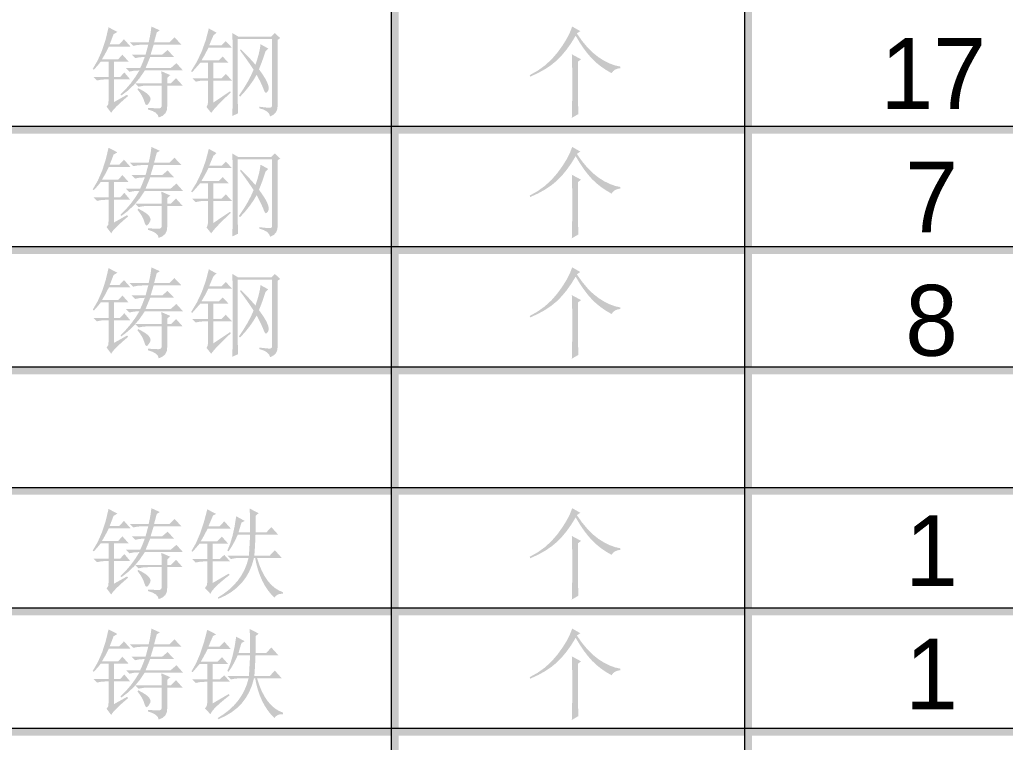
# Model space of a CAD drawing. Header units: millimetres. Extents: x 0 to 169, y 13 to 258.
# Drawn here: x 84.5 to 126.75, y 74.4 to 105.4 of the extents above; entities that cross this region are included whole.
import ezdxf

# ---------------------------------------------------------------- set-up
doc = ezdxf.new("R2010")
doc.units = ezdxf.units.MM

msp = doc.modelspace()

# ---------------------------------------------------------------- hatches: boundary and pattern name
h = msp.add_hatch(color=0)
h.dxf.hatch_style = 2
h.paths.add_polyline_path([(100.397028, 12.706615), (100.735691, 12.706615), (100.735691, 241.638226), (100.397028, 241.638226)])
h = msp.add_hatch(color=0)
h.dxf.hatch_style = 2
h.paths.add_polyline_path([(115.552361, 12.706615), (115.891024, 12.706615), (115.891024, 241.638226), (115.552361, 241.638226)])
h = msp.add_hatch(color=0)
h.paths.add_polyline_path([(89.214634, 104.424868), (90.02492, 104.424868), (90.069362, 104.628473), (90.103468, 104.809341), (90.127239, 104.967471), (90.140675, 105.102863), (90.504477, 104.937498), (90.372186, 104.854816), (90.256431, 104.424868), (90.917889, 104.424868), (91.132863, 104.639842), (91.430519, 104.325649), (90.239894, 104.325649), (90.107602, 103.895701), (90.603696, 103.895701), (90.835207, 104.094139), (91.116326, 103.796483), (90.091066, 103.796483), (89.983579, 103.536033), (89.892628, 103.316925), (90.967498, 103.316925), (91.215545, 103.531899), (91.496665, 103.217707), (89.859556, 103.217707), (89.641481, 102.896279), (89.400669, 102.609992), (89.137119, 102.358844), (88.850832, 102.142837), (88.817759, 102.192446), (89.048236, 102.423957), (89.260109, 102.672003), (89.453379, 102.936587), (89.628045, 103.217707), (89.594972, 103.217707), (89.388266, 103.205304), (89.198097, 103.168097), (89.049269, 103.316925), (89.661118, 103.316925), (89.752069, 103.519497), (89.859556, 103.796483), (89.843019, 103.796483), (89.636313, 103.78408), (89.446144, 103.746873), (89.297316, 103.895701), (89.892628, 103.895701), (90.008384, 104.325649), (89.760337, 104.325649), (89.553631, 104.313247), (89.363462, 104.27604)])
h.paths.add_polyline_path([(90.58716, 102.672003), (90.583026, 102.891112), (90.570623, 103.184634), (90.950962, 103.019269), (90.81867, 102.903514), (90.81867, 102.672003), (90.984035, 102.672003), (91.199009, 102.886977), (91.480128, 102.572785), (90.81867, 102.572785), (90.81867, 101.66328), (90.802134, 101.504116), (90.735988, 101.373891), (90.620233, 101.272606), (90.454868, 101.200259), (90.419728, 101.308779), (90.330845, 101.40283), (90.188218, 101.482412), (89.991847, 101.547524), (89.991847, 101.61367), (90.252296, 101.600579), (90.438332, 101.591622), (90.503444, 101.597909), (90.549953, 101.625383), (90.577858, 101.674562), (90.58716, 101.745962), (90.58716, 102.572785), (89.991847, 102.572785), (89.785141, 102.560382), (89.594972, 102.523175), (89.446144, 102.672003)])
h.paths.add_polyline_path([(89.578436, 102.45703), (89.749054, 102.364012), (89.880915, 102.283397), (89.974536, 102.215184), (90.030432, 102.159373), (90.087621, 102.068423), (90.107602, 101.994009), (90.091066, 101.919595), (90.041457, 101.828644), (89.983579, 101.75423), (89.942238, 101.729425), (89.88436, 101.766632), (89.843019, 101.878253), (89.799611, 102.004344), (89.735532, 102.134569), (89.650783, 102.268927), (89.545363, 102.40742)])
h.paths.add_polyline_path([(88.536639, 101.861717), (89.098878, 102.17591), (89.148488, 102.1263), (88.996042, 101.995559), (88.861167, 101.876186), (88.743861, 101.768183), (88.644126, 101.671548), (88.56196, 101.586282), (88.497365, 101.512384), (88.450339, 101.449856), (88.420884, 101.398696), (88.222446, 101.66328), (88.292726, 101.766632), (88.305128, 101.911326), (88.305128, 102.837368), (88.20591, 102.837368), (87.999204, 102.824966), (87.809035, 102.787759), (87.660207, 102.936587), (88.305128, 102.936587), (88.305128, 103.598045), (87.974399, 103.598045), (87.842108, 103.436815), (87.676743, 103.25078), (87.627134, 103.283852), (87.843141, 103.655923), (88.028143, 104.077602), (88.182139, 104.548891), (88.305128, 105.06979), (88.685467, 104.871352), (88.520102, 104.772134), (88.429152, 104.532355), (88.354738, 104.342186), (88.768149, 104.342186), (88.966587, 104.55716), (89.247707, 104.242967), (88.321665, 104.242967), (88.164569, 103.941177), (88.024009, 103.697264), (88.71854, 103.697264), (88.900441, 103.895701), (89.165024, 103.598045), (88.536639, 103.598045), (88.536639, 102.936587), (88.801222, 102.936587), (88.983123, 103.135024), (89.23117, 102.837368), (88.536639, 102.837368)])
h = msp.add_hatch(color=0)
h.paths.add_polyline_path([(93.613332, 101.266405), (93.620566, 101.671548), (93.625734, 102.109764), (93.628835, 102.581053), (93.629868, 103.085415), (93.628835, 103.584609), (93.625734, 104.040395), (93.620566, 104.452773), (93.613332, 104.821743), (93.861378, 104.672915), (95.283514, 104.672915), (95.432342, 104.821743), (95.663852, 104.606769), (95.548097, 104.524087), (95.548097, 101.646743), (95.531561, 101.534433), (95.481951, 101.426257), (95.386867, 101.327727), (95.233905, 101.249868), (95.186362, 101.36459), (95.093345, 101.460708), (94.954852, 101.538223), (94.770884, 101.597134), (94.770884, 101.66328), (94.948737, 101.641662), (95.085765, 101.626762), (95.182486, 101.619096), (95.239417, 101.619182), (95.296605, 101.647432), (95.316587, 101.712889), (95.316587, 104.573696), (93.844842, 104.573696), (93.844842, 101.927863), (93.845876, 101.837946), (93.848976, 101.717023), (93.854144, 101.565094), (93.861378, 101.38216)])
h.paths.add_polyline_path([(93.977134, 104.127212), (94.291326, 103.813019), (94.605519, 103.465753), (94.687168, 103.718968), (94.750213, 103.949445), (94.794655, 104.157184), (94.820493, 104.342186), (95.151222, 104.160285), (95.035467, 104.04453), (94.890773, 103.618716), (94.754347, 103.267316), (94.861834, 103.117454), (94.952785, 102.982062), (95.027199, 102.861139), (95.085076, 102.754686), (95.156045, 102.581053), (95.173271, 102.45703), (95.156045, 102.370213), (95.118149, 102.308201), (95.076808, 102.270994), (95.052003, 102.258592), (95.026165, 102.270994), (94.99826, 102.308201), (94.968288, 102.370213), (94.936248, 102.45703), (94.816359, 102.725747), (94.655128, 103.035806), (94.511468, 102.79706), (94.34507, 102.560382), (94.155934, 102.325771), (93.944061, 102.093227), (93.894451, 102.142837), (94.094956, 102.441527), (94.266522, 102.725747), (94.409149, 102.995498), (94.522837, 103.25078), (94.406048, 103.426479), (94.270656, 103.62285), (94.11666, 103.839891), (93.944061, 104.077602)])
h.paths.add_polyline_path([(92.803045, 101.845181), (93.514113, 102.324738), (93.547186, 102.275128), (93.265032, 102.009512), (93.030421, 101.774901), (92.843353, 101.571295), (92.703826, 101.398696), (92.505389, 101.646743), (92.554998, 101.750096), (92.571535, 101.89479), (92.571535, 102.787759), (92.439243, 102.787759), (92.232537, 102.775356), (92.042368, 102.738149), (91.89354, 102.886977), (92.571535, 102.886977), (92.571535, 103.548436), (92.240806, 103.548436), (91.89354, 103.151561), (91.843931, 103.184634), (92.08991, 103.59081), (92.298683, 104.032127), (92.470249, 104.508584), (92.604608, 105.020181), (92.935337, 104.83828), (92.803045, 104.722524), (92.716229, 104.524087), (92.621144, 104.292576), (93.150311, 104.292576), (93.332212, 104.474477), (93.596795, 104.193358), (92.588071, 104.193358), (92.430975, 103.891567), (92.290415, 103.647655), (93.034556, 103.647655), (93.19992, 103.813019), (93.447967, 103.548436), (92.803045, 103.548436), (92.803045, 102.886977), (93.150311, 102.886977), (93.332212, 103.068878), (93.596795, 102.787759), (92.803045, 102.787759)])
h = msp.add_hatch(color=0)
h.paths.add_polyline_path([(108.164533, 101.183722), (108.171768, 101.489647), (108.176935, 101.745962), (108.180036, 101.952668), (108.181069, 102.109764), (108.181069, 103.20117), (108.176935, 103.527765), (108.164533, 103.912238), (108.561408, 103.697264), (108.429116, 103.598045), (108.429116, 101.944399), (108.445653, 101.349087)])
h.paths.add_polyline_path([(108.528335, 104.904425), (108.379507, 104.805207), (108.604902, 104.486966), (108.834949, 104.210583), (109.070162, 103.976575), (109.311061, 103.785458), (109.55282, 103.633443), (109.789929, 103.516052), (110.02187, 103.432767), (110.248127, 103.383071), (110.248127, 103.316925), (110.125137, 103.297288), (110.02075, 103.254914), (109.934968, 103.189801), (109.867788, 103.101951), (109.629043, 103.240444), (109.408901, 103.391339), (109.207363, 103.554637), (109.024429, 103.730337), (108.850796, 103.927741), (108.677163, 104.156151), (108.50353, 104.415566), (108.329898, 104.705988), (108.136628, 104.391795), (107.937157, 104.110675), (107.731484, 103.862628), (107.519611, 103.647655), (107.287067, 103.455418), (107.019383, 103.275584), (106.716559, 103.108153), (106.378595, 102.953123), (106.362059, 103.019269), (106.702176, 103.209438), (107.011804, 103.432681), (107.29146, 103.688996), (107.54166, 103.978384), (107.758615, 104.278107), (107.937846, 104.565428), (108.078836, 104.840347), (108.181069, 105.102863)])
h = msp.add_hatch(color=0)
h.dxf.hatch_style = 2
h.paths.add_polyline_path([(0.338667, 100.513003), (168.994667, 100.513003), (168.994667, 100.851677), (0.338667, 100.851677)])
h = msp.add_hatch(color=0)
h.paths.add_polyline_path([(89.214634, 99.260201), (90.02492, 99.260201), (90.069362, 99.463807), (90.103468, 99.644674), (90.127239, 99.802804), (90.140675, 99.938196), (90.504477, 99.772832), (90.372186, 99.690149), (90.256431, 99.260201), (90.917889, 99.260201), (91.132863, 99.475175), (91.430519, 99.160983), (90.239894, 99.160983), (90.107602, 98.731035), (90.603696, 98.731035), (90.835207, 98.929472), (91.116326, 98.631816), (90.091066, 98.631816), (89.983579, 98.371367), (89.892628, 98.152259), (90.967498, 98.152259), (91.215545, 98.367233), (91.496665, 98.05304), (89.859556, 98.05304), (89.641481, 97.731613), (89.400669, 97.445325), (89.137119, 97.194178), (88.850832, 96.97817), (88.817759, 97.02778), (89.048236, 97.25929), (89.260109, 97.507337), (89.453379, 97.77192), (89.628045, 98.05304), (89.594972, 98.05304), (89.388266, 98.040638), (89.198097, 98.003431), (89.049269, 98.152259), (89.661118, 98.152259), (89.752069, 98.35483), (89.859556, 98.631816), (89.843019, 98.631816), (89.636313, 98.619414), (89.446144, 98.582207), (89.297316, 98.731035), (89.892628, 98.731035), (90.008384, 99.160983), (89.760337, 99.160983), (89.553631, 99.14858), (89.363462, 99.111373)])
h.paths.add_polyline_path([(90.58716, 97.507337), (90.583026, 97.726445), (90.570623, 98.019967), (90.950962, 97.854602), (90.81867, 97.738847), (90.81867, 97.507337), (90.984035, 97.507337), (91.199009, 97.722311), (91.480128, 97.408118), (90.81867, 97.408118), (90.81867, 96.498613), (90.802134, 96.339449), (90.735988, 96.209225), (90.620233, 96.107939), (90.454868, 96.035592), (90.419728, 96.144113), (90.330845, 96.238164), (90.188218, 96.317745), (89.991847, 96.382858), (89.991847, 96.449003), (90.252296, 96.435912), (90.438332, 96.426955), (90.503444, 96.433242), (90.549953, 96.460717), (90.577858, 96.509896), (90.58716, 96.581295), (90.58716, 97.408118), (89.991847, 97.408118), (89.785141, 97.395716), (89.594972, 97.358509), (89.446144, 97.507337)])
h.paths.add_polyline_path([(89.578436, 97.292363), (89.749054, 97.199345), (89.880915, 97.11873), (89.974536, 97.050517), (90.030432, 96.994707), (90.087621, 96.903756), (90.107602, 96.829342), (90.091066, 96.754928), (90.041457, 96.663977), (89.983579, 96.589563), (89.942238, 96.564759), (89.88436, 96.601966), (89.843019, 96.713587), (89.799611, 96.839677), (89.735532, 96.969902), (89.650783, 97.104261), (89.545363, 97.242753)])
h.paths.add_polyline_path([(88.536639, 96.69705), (89.098878, 97.011243), (89.148488, 96.961634), (88.996042, 96.830892), (88.861167, 96.71152), (88.743861, 96.603516), (88.644126, 96.506881), (88.56196, 96.421615), (88.497365, 96.347718), (88.450339, 96.285189), (88.420884, 96.23403), (88.222446, 96.498613), (88.292726, 96.601966), (88.305128, 96.74666), (88.305128, 97.672701), (88.20591, 97.672701), (87.999204, 97.660299), (87.809035, 97.623092), (87.660207, 97.77192), (88.305128, 97.77192), (88.305128, 98.433378), (87.974399, 98.433378), (87.842108, 98.272148), (87.676743, 98.086113), (87.627134, 98.119186), (87.843141, 98.491256), (88.028143, 98.912936), (88.182139, 99.384225), (88.305128, 99.905123), (88.685467, 99.706686), (88.520102, 99.607467), (88.429152, 99.367688), (88.354738, 99.177519), (88.768149, 99.177519), (88.966587, 99.392493), (89.247707, 99.0783), (88.321665, 99.0783), (88.164569, 98.77651), (88.024009, 98.532597), (88.71854, 98.532597), (88.900441, 98.731035), (89.165024, 98.433378), (88.536639, 98.433378), (88.536639, 97.77192), (88.801222, 97.77192), (88.983123, 97.970358), (89.23117, 97.672701), (88.536639, 97.672701)])
h = msp.add_hatch(color=0)
h.paths.add_polyline_path([(93.613332, 96.101738), (93.620566, 96.506881), (93.625734, 96.945097), (93.628835, 97.416386), (93.629868, 97.920748), (93.628835, 98.419943), (93.625734, 98.875729), (93.620566, 99.288107), (93.613332, 99.657076), (93.861378, 99.508248), (95.283514, 99.508248), (95.432342, 99.657076), (95.663852, 99.442102), (95.548097, 99.35942), (95.548097, 96.482076), (95.531561, 96.369766), (95.481951, 96.26159), (95.386867, 96.163061), (95.233905, 96.085201), (95.186362, 96.199923), (95.093345, 96.296041), (94.954852, 96.373556), (94.770884, 96.432467), (94.770884, 96.498613), (94.948737, 96.476995), (95.085765, 96.462095), (95.182486, 96.454429), (95.239417, 96.454516), (95.296605, 96.482765), (95.316587, 96.548222), (95.316587, 99.40903), (93.844842, 99.40903), (93.844842, 96.763196), (93.845876, 96.673279), (93.848976, 96.552356), (93.854144, 96.400428), (93.861378, 96.217493)])
h.paths.add_polyline_path([(93.977134, 98.962545), (94.291326, 98.648352), (94.605519, 98.301087), (94.687168, 98.554301), (94.750213, 98.784778), (94.794655, 98.992517), (94.820493, 99.177519), (95.151222, 98.995618), (95.035467, 98.879863), (94.890773, 98.454049), (94.754347, 98.102649), (94.861834, 97.952788), (94.952785, 97.817395), (95.027199, 97.696473), (95.085076, 97.590019), (95.156045, 97.416386), (95.173271, 97.292363), (95.156045, 97.205546), (95.118149, 97.143535), (95.076808, 97.106328), (95.052003, 97.093925), (95.026165, 97.106328), (94.99826, 97.143535), (94.968288, 97.205546), (94.936248, 97.292363), (94.816359, 97.56108), (94.655128, 97.871139), (94.511468, 97.632394), (94.34507, 97.395716), (94.155934, 97.161105), (93.944061, 96.928561), (93.894451, 96.97817), (94.094956, 97.27686), (94.266522, 97.56108), (94.409149, 97.830831), (94.522837, 98.086113), (94.406048, 98.261813), (94.270656, 98.458183), (94.11666, 98.675224), (93.944061, 98.912936)])
h.paths.add_polyline_path([(92.803045, 96.680514), (93.514113, 97.160071), (93.547186, 97.110462), (93.265032, 96.844845), (93.030421, 96.610234), (92.843353, 96.406629), (92.703826, 96.23403), (92.505389, 96.482076), (92.554998, 96.585429), (92.571535, 96.730123), (92.571535, 97.623092), (92.439243, 97.623092), (92.232537, 97.61069), (92.042368, 97.573483), (91.89354, 97.722311), (92.571535, 97.722311), (92.571535, 98.383769), (92.240806, 98.383769), (91.89354, 97.986894), (91.843931, 98.019967), (92.08991, 98.426144), (92.298683, 98.867461), (92.470249, 99.343917), (92.604608, 99.855514), (92.935337, 99.673613), (92.803045, 99.557858), (92.716229, 99.35942), (92.621144, 99.12791), (93.150311, 99.12791), (93.332212, 99.309811), (93.596795, 99.028691), (92.588071, 99.028691), (92.430975, 98.726901), (92.290415, 98.482988), (93.034556, 98.482988), (93.19992, 98.648352), (93.447967, 98.383769), (92.803045, 98.383769), (92.803045, 97.722311), (93.150311, 97.722311), (93.332212, 97.904212), (93.596795, 97.623092), (92.803045, 97.623092)])
h = msp.add_hatch(color=0)
h.paths.add_polyline_path([(108.164533, 96.019056), (108.171768, 96.32498), (108.176935, 96.581295), (108.180036, 96.788001), (108.181069, 96.945097), (108.181069, 98.036503), (108.176935, 98.363099), (108.164533, 98.747571), (108.561408, 98.532597), (108.429116, 98.433378), (108.429116, 96.779733), (108.445653, 96.18442)])
h.paths.add_polyline_path([(108.528335, 99.739759), (108.379507, 99.64054), (108.604902, 99.322299), (108.834949, 99.045916), (109.070162, 98.811908), (109.311061, 98.620792), (109.55282, 98.468777), (109.789929, 98.351385), (110.02187, 98.2681), (110.248127, 98.218405), (110.248127, 98.152259), (110.125137, 98.132622), (110.02075, 98.090247), (109.934968, 98.025135), (109.867788, 97.937285), (109.629043, 98.075778), (109.408901, 98.226673), (109.207363, 98.38997), (109.024429, 98.56567), (108.850796, 98.763074), (108.677163, 98.991484), (108.50353, 99.2509), (108.329898, 99.541321), (108.136628, 99.227128), (107.937157, 98.946009), (107.731484, 98.697962), (107.519611, 98.482988), (107.287067, 98.290752), (107.019383, 98.110918), (106.716559, 97.943486), (106.378595, 97.788457), (106.362059, 97.854602), (106.702176, 98.044772), (107.011804, 98.268014), (107.29146, 98.524329), (107.54166, 98.813717), (107.758615, 99.11344), (107.937846, 99.400761), (108.078836, 99.67568), (108.181069, 99.938196)])
h = msp.add_hatch(color=0)
h.dxf.hatch_style = 2
h.paths.add_polyline_path([(0.338667, 95.348337), (168.994667, 95.348337), (168.994667, 95.687011), (0.338667, 95.687011)])
h = msp.add_hatch(color=0)
h.paths.add_polyline_path([(89.214634, 94.095535), (90.02492, 94.095535), (90.069362, 94.29914), (90.103468, 94.480007), (90.127239, 94.638137), (90.140675, 94.77353), (90.504477, 94.608165), (90.372186, 94.525483), (90.256431, 94.095535), (90.917889, 94.095535), (91.132863, 94.310509), (91.430519, 93.996316), (90.239894, 93.996316), (90.107602, 93.566368), (90.603696, 93.566368), (90.835207, 93.764806), (91.116326, 93.467149), (90.091066, 93.467149), (89.983579, 93.2067), (89.892628, 92.987592), (90.967498, 92.987592), (91.215545, 93.202566), (91.496665, 92.888373), (89.859556, 92.888373), (89.641481, 92.566946), (89.400669, 92.280658), (89.137119, 92.029511), (88.850832, 91.813503), (88.817759, 91.863113), (89.048236, 92.094623), (89.260109, 92.34267), (89.453379, 92.607253), (89.628045, 92.888373), (89.594972, 92.888373), (89.388266, 92.875971), (89.198097, 92.838764), (89.049269, 92.987592), (89.661118, 92.987592), (89.752069, 93.190164), (89.859556, 93.467149), (89.843019, 93.467149), (89.636313, 93.454747), (89.446144, 93.41754), (89.297316, 93.566368), (89.892628, 93.566368), (90.008384, 93.996316), (89.760337, 93.996316), (89.553631, 93.983914), (89.363462, 93.946707)])
h.paths.add_polyline_path([(90.58716, 92.34267), (90.583026, 92.561778), (90.570623, 92.8553), (90.950962, 92.689936), (90.81867, 92.574181), (90.81867, 92.34267), (90.984035, 92.34267), (91.199009, 92.557644), (91.480128, 92.243451), (90.81867, 92.243451), (90.81867, 91.333946), (90.802134, 91.174783), (90.735988, 91.044558), (90.620233, 90.943272), (90.454868, 90.870925), (90.419728, 90.979446), (90.330845, 91.073497), (90.188218, 91.153079), (89.991847, 91.218191), (89.991847, 91.284337), (90.252296, 91.271245), (90.438332, 91.262288), (90.503444, 91.268575), (90.549953, 91.29605), (90.577858, 91.345229), (90.58716, 91.416628), (90.58716, 92.243451), (89.991847, 92.243451), (89.785141, 92.231049), (89.594972, 92.193842), (89.446144, 92.34267)])
h.paths.add_polyline_path([(89.578436, 92.127696), (89.749054, 92.034679), (89.880915, 91.954063), (89.974536, 91.88585), (90.030432, 91.83004), (90.087621, 91.739089), (90.107602, 91.664675), (90.091066, 91.590261), (90.041457, 91.499311), (89.983579, 91.424897), (89.942238, 91.400092), (89.88436, 91.437299), (89.843019, 91.54892), (89.799611, 91.675011), (89.735532, 91.805235), (89.650783, 91.939594), (89.545363, 92.078087)])
h.paths.add_polyline_path([(88.536639, 91.532384), (89.098878, 91.846576), (89.148488, 91.796967), (88.996042, 91.666226), (88.861167, 91.546853), (88.743861, 91.438849), (88.644126, 91.342214), (88.56196, 91.256948), (88.497365, 91.183051), (88.450339, 91.120523), (88.420884, 91.069363), (88.222446, 91.333946), (88.292726, 91.437299), (88.305128, 91.581993), (88.305128, 92.508035), (88.20591, 92.508035), (87.999204, 92.495632), (87.809035, 92.458425), (87.660207, 92.607253), (88.305128, 92.607253), (88.305128, 93.268712), (87.974399, 93.268712), (87.842108, 93.107481), (87.676743, 92.921446), (87.627134, 92.954519), (87.843141, 93.326589), (88.028143, 93.748269), (88.182139, 94.219558), (88.305128, 94.740457), (88.685467, 94.542019), (88.520102, 94.4428), (88.429152, 94.203022), (88.354738, 94.012852), (88.768149, 94.012852), (88.966587, 94.227826), (89.247707, 93.913634), (88.321665, 93.913634), (88.164569, 93.611843), (88.024009, 93.367931), (88.71854, 93.367931), (88.900441, 93.566368), (89.165024, 93.268712), (88.536639, 93.268712), (88.536639, 92.607253), (88.801222, 92.607253), (88.983123, 92.805691), (89.23117, 92.508035), (88.536639, 92.508035)])
h = msp.add_hatch(color=0)
h.paths.add_polyline_path([(93.613332, 90.937071), (93.620566, 91.342214), (93.625734, 91.780431), (93.628835, 92.25172), (93.629868, 92.756082), (93.628835, 93.255276), (93.625734, 93.711062), (93.620566, 94.12344), (93.613332, 94.49241), (93.861378, 94.343582), (95.283514, 94.343582), (95.432342, 94.49241), (95.663852, 94.277436), (95.548097, 94.194753), (95.548097, 91.31741), (95.531561, 91.2051), (95.481951, 91.096924), (95.386867, 90.998394), (95.233905, 90.920535), (95.186362, 91.035256), (95.093345, 91.131375), (94.954852, 91.208889), (94.770884, 91.2678), (94.770884, 91.333946), (94.948737, 91.312328), (95.085765, 91.297428), (95.182486, 91.289763), (95.239417, 91.289849), (95.296605, 91.318099), (95.316587, 91.383556), (95.316587, 94.244363), (93.844842, 94.244363), (93.844842, 91.59853), (93.845876, 91.508613), (93.848976, 91.38769), (93.854144, 91.235761), (93.861378, 91.052826)])
h.paths.add_polyline_path([(93.977134, 93.797878), (94.291326, 93.483686), (94.605519, 93.13642), (94.687168, 93.389635), (94.750213, 93.620112), (94.794655, 93.827851), (94.820493, 94.012852), (95.151222, 93.830951), (95.035467, 93.715196), (94.890773, 93.289382), (94.754347, 92.937983), (94.861834, 92.788121), (94.952785, 92.652729), (95.027199, 92.531806), (95.085076, 92.425352), (95.156045, 92.25172), (95.173271, 92.127696), (95.156045, 92.04088), (95.118149, 91.978868), (95.076808, 91.941661), (95.052003, 91.929259), (95.026165, 91.941661), (94.99826, 91.978868), (94.968288, 92.04088), (94.936248, 92.127696), (94.816359, 92.396414), (94.655128, 92.706472), (94.511468, 92.467727), (94.34507, 92.231049), (94.155934, 91.996438), (93.944061, 91.763894), (93.894451, 91.813503), (94.094956, 92.112193), (94.266522, 92.396414), (94.409149, 92.666165), (94.522837, 92.921446), (94.406048, 93.097146), (94.270656, 93.293516), (94.11666, 93.510558), (93.944061, 93.748269)])
h.paths.add_polyline_path([(92.803045, 91.515847), (93.514113, 91.995405), (93.547186, 91.945795), (93.265032, 91.680178), (93.030421, 91.445567), (92.843353, 91.241962), (92.703826, 91.069363), (92.505389, 91.31741), (92.554998, 91.420763), (92.571535, 91.565457), (92.571535, 92.458425), (92.439243, 92.458425), (92.232537, 92.446023), (92.042368, 92.408816), (91.89354, 92.557644), (92.571535, 92.557644), (92.571535, 93.219102), (92.240806, 93.219102), (91.89354, 92.822227), (91.843931, 92.8553), (92.08991, 93.261477), (92.298683, 93.702794), (92.470249, 94.179251), (92.604608, 94.690847), (92.935337, 94.508946), (92.803045, 94.393191), (92.716229, 94.194753), (92.621144, 93.963243), (93.150311, 93.963243), (93.332212, 94.145144), (93.596795, 93.864024), (92.588071, 93.864024), (92.430975, 93.562234), (92.290415, 93.318321), (93.034556, 93.318321), (93.19992, 93.483686), (93.447967, 93.219102), (92.803045, 93.219102), (92.803045, 92.557644), (93.150311, 92.557644), (93.332212, 92.739545), (93.596795, 92.458425), (92.803045, 92.458425)])
h = msp.add_hatch(color=0)
h.paths.add_polyline_path([(108.164533, 90.854389), (108.171768, 91.160313), (108.176935, 91.416628), (108.180036, 91.623334), (108.181069, 91.780431), (108.181069, 92.871837), (108.176935, 93.198432), (108.164533, 93.582905), (108.561408, 93.367931), (108.429116, 93.268712), (108.429116, 91.615066), (108.445653, 91.019753)])
h.paths.add_polyline_path([(108.528335, 94.575092), (108.379507, 94.475873), (108.604902, 94.157633), (108.834949, 93.88125), (109.070162, 93.647242), (109.311061, 93.456125), (109.55282, 93.30411), (109.789929, 93.186719), (110.02187, 93.103433), (110.248127, 93.053738), (110.248127, 92.987592), (110.125137, 92.967955), (110.02075, 92.92558), (109.934968, 92.860468), (109.867788, 92.772618), (109.629043, 92.911111), (109.408901, 93.062006), (109.207363, 93.225304), (109.024429, 93.401003), (108.850796, 93.598407), (108.677163, 93.826817), (108.50353, 94.086233), (108.329898, 94.376655), (108.136628, 94.062462), (107.937157, 93.781342), (107.731484, 93.533295), (107.519611, 93.318321), (107.287067, 93.126085), (107.019383, 92.946251), (106.716559, 92.778819), (106.378595, 92.62379), (106.362059, 92.689936), (106.702176, 92.880105), (107.011804, 93.103347), (107.29146, 93.359662), (107.54166, 93.64905), (107.758615, 93.948774), (107.937846, 94.236095), (108.078836, 94.511013), (108.181069, 94.77353)])
h = msp.add_hatch(color=0)
h.dxf.hatch_style = 2
h.paths.add_polyline_path([(0.338667, 90.18367), (168.994667, 90.18367), (168.994667, 90.522344), (0.338667, 90.522344)])
h = msp.add_hatch(color=0)
h.dxf.hatch_style = 2
h.paths.add_polyline_path([(0.338667, 85.019003), (168.994667, 85.019003), (168.994667, 85.357656), (0.338667, 85.357656)])
h = msp.add_hatch(color=0)
h.paths.add_polyline_path([(89.214634, 83.766201), (90.02492, 83.766201), (90.069362, 83.969807), (90.103468, 84.150674), (90.127239, 84.308804), (90.140675, 84.444196), (90.504477, 84.278832), (90.372186, 84.196149), (90.256431, 83.766201), (90.917889, 83.766201), (91.132863, 83.981175), (91.430519, 83.666983), (90.239894, 83.666983), (90.107602, 83.237035), (90.603696, 83.237035), (90.835207, 83.435472), (91.116326, 83.137816), (90.091066, 83.137816), (89.983579, 82.877367), (89.892628, 82.658259), (90.967498, 82.658259), (91.215545, 82.873233), (91.496665, 82.55904), (89.859556, 82.55904), (89.641481, 82.237613), (89.400669, 81.951325), (89.137119, 81.700178), (88.850832, 81.48417), (88.817759, 81.53378), (89.048236, 81.76529), (89.260109, 82.013337), (89.453379, 82.27792), (89.628045, 82.55904), (89.594972, 82.55904), (89.388266, 82.546638), (89.198097, 82.509431), (89.049269, 82.658259), (89.661118, 82.658259), (89.752069, 82.86083), (89.859556, 83.137816), (89.843019, 83.137816), (89.636313, 83.125414), (89.446144, 83.088207), (89.297316, 83.237035), (89.892628, 83.237035), (90.008384, 83.666983), (89.760337, 83.666983), (89.553631, 83.65458), (89.363462, 83.617373)])
h.paths.add_polyline_path([(90.58716, 82.013337), (90.583026, 82.232445), (90.570623, 82.525967), (90.950962, 82.360602), (90.81867, 82.244847), (90.81867, 82.013337), (90.984035, 82.013337), (91.199009, 82.228311), (91.480128, 81.914118), (90.81867, 81.914118), (90.81867, 81.004613), (90.802134, 80.845449), (90.735988, 80.715225), (90.620233, 80.613939), (90.454868, 80.541592), (90.419728, 80.650113), (90.330845, 80.744164), (90.188218, 80.823745), (89.991847, 80.888858), (89.991847, 80.955003), (90.252296, 80.941912), (90.438332, 80.932955), (90.503444, 80.939242), (90.549953, 80.966717), (90.577858, 81.015896), (90.58716, 81.087295), (90.58716, 81.914118), (89.991847, 81.914118), (89.785141, 81.901716), (89.594972, 81.864509), (89.446144, 82.013337)])
h.paths.add_polyline_path([(89.578436, 81.798363), (89.749054, 81.705345), (89.880915, 81.62473), (89.974536, 81.556517), (90.030432, 81.500707), (90.087621, 81.409756), (90.107602, 81.335342), (90.091066, 81.260928), (90.041457, 81.169977), (89.983579, 81.095563), (89.942238, 81.070759), (89.88436, 81.107966), (89.843019, 81.219587), (89.799611, 81.345677), (89.735532, 81.475902), (89.650783, 81.610261), (89.545363, 81.748753)])
h.paths.add_polyline_path([(88.536639, 81.20305), (89.098878, 81.517243), (89.148488, 81.467634), (88.996042, 81.336892), (88.861167, 81.21752), (88.743861, 81.109516), (88.644126, 81.012881), (88.56196, 80.927615), (88.497365, 80.853718), (88.450339, 80.791189), (88.420884, 80.74003), (88.222446, 81.004613), (88.292726, 81.107966), (88.305128, 81.25266), (88.305128, 82.178701), (88.20591, 82.178701), (87.999204, 82.166299), (87.809035, 82.129092), (87.660207, 82.27792), (88.305128, 82.27792), (88.305128, 82.939378), (87.974399, 82.939378), (87.842108, 82.778148), (87.676743, 82.592113), (87.627134, 82.625186), (87.843141, 82.997256), (88.028143, 83.418936), (88.182139, 83.890225), (88.305128, 84.411123), (88.685467, 84.212686), (88.520102, 84.113467), (88.429152, 83.873688), (88.354738, 83.683519), (88.768149, 83.683519), (88.966587, 83.898493), (89.247707, 83.5843), (88.321665, 83.5843), (88.164569, 83.28251), (88.024009, 83.038597), (88.71854, 83.038597), (88.900441, 83.237035), (89.165024, 82.939378), (88.536639, 82.939378), (88.536639, 82.27792), (88.801222, 82.27792), (88.983123, 82.476358), (89.23117, 82.178701), (88.536639, 82.178701)])
h = msp.add_hatch(color=0)
h.paths.add_polyline_path([(93.844842, 83.303181), (93.745623, 83.091307), (93.646405, 82.902171), (93.547186, 82.735773), (93.447967, 82.592113), (93.398358, 82.625186), (93.515146, 82.909406), (93.617466, 83.249437), (93.705316, 83.645279), (93.778696, 84.096931), (94.142498, 83.898493), (94.010207, 83.832347), (93.983335, 83.755866), (93.952329, 83.658714), (93.917189, 83.540892), (93.877915, 83.402399), (94.374009, 83.402399), (94.369875, 83.931566), (94.357472, 84.42766), (94.737811, 84.229222), (94.605519, 84.113467), (94.605519, 83.402399), (95.06854, 83.402399), (95.283514, 83.63391), (95.58117, 83.303181), (94.605519, 83.303181), (94.584849, 82.84016), (94.55591, 82.410212), (95.217368, 82.410212), (95.432342, 82.641722), (95.729998, 82.310993), (94.671665, 82.310993), (94.764941, 82.02393), (94.871136, 81.766323), (94.99025, 81.538172), (95.122283, 81.339476), (95.267236, 81.170236), (95.425107, 81.030451), (95.595898, 80.920122), (95.779608, 80.839248), (95.779608, 80.773102), (95.663852, 80.768968), (95.564634, 80.74003), (95.481951, 80.686286), (95.415806, 80.607738), (95.265427, 80.764576), (95.128485, 80.937433), (95.004978, 81.126311), (94.894907, 81.331208), (94.798272, 81.552125), (94.715073, 81.789061), (94.64531, 82.042017), (94.588983, 82.310993), (94.539373, 82.310993), (94.454107, 82.008686), (94.338869, 81.73015), (94.193658, 81.475385), (94.018475, 81.244391), (93.813319, 81.037169), (93.578192, 80.853718), (93.313092, 80.694037), (93.018019, 80.558128), (92.984946, 80.607738), (93.240745, 80.771811), (93.470705, 80.949836), (93.674827, 81.141814), (93.85311, 81.347744), (94.005556, 81.567628), (94.132163, 81.801463), (94.232932, 82.049252), (94.307863, 82.310993), (93.944061, 82.310993), (93.737355, 82.298591), (93.547186, 82.261384), (93.398358, 82.410212), (94.324399, 82.410212), (94.374009, 83.303181)])
h.paths.add_polyline_path([(92.769972, 81.236123), (93.447967, 81.632998), (93.497576, 81.583389), (93.325494, 81.447738), (93.173048, 81.321906), (93.04024, 81.205893), (92.927069, 81.099697), (92.833534, 81.003321), (92.759637, 80.916763), (92.705377, 80.840023), (92.670753, 80.773102), (92.439243, 81.021149), (92.513657, 81.124502), (92.538462, 81.269196), (92.538462, 82.162165), (92.439243, 82.162165), (92.232537, 82.149763), (92.042368, 82.112556), (91.89354, 82.261384), (92.538462, 82.261384), (92.538462, 82.922842), (92.207733, 82.922842), (91.910076, 82.575576), (91.860467, 82.608649), (92.05167, 82.943513), (92.228403, 83.35279), (92.390667, 83.836481), (92.538462, 84.394587), (92.9188, 84.196149), (92.786509, 84.130003), (92.670753, 83.86542), (92.588071, 83.666983), (93.067628, 83.666983), (93.266066, 83.881957), (93.547186, 83.567764), (92.554998, 83.567764), (92.397902, 83.265974), (92.257342, 83.022061), (92.96841, 83.022061), (93.166847, 83.220498), (93.431431, 82.922842), (92.769972, 82.922842), (92.769972, 82.261384), (93.067628, 82.261384), (93.266066, 82.443285), (93.514113, 82.162165), (92.769972, 82.162165)])
h = msp.add_hatch(color=0)
h.paths.add_polyline_path([(108.164533, 80.525056), (108.171768, 80.83098), (108.176935, 81.087295), (108.180036, 81.294001), (108.181069, 81.451097), (108.181069, 82.542503), (108.176935, 82.869099), (108.164533, 83.253571), (108.561408, 83.038597), (108.429116, 82.939378), (108.429116, 81.285733), (108.445653, 80.69042)])
h.paths.add_polyline_path([(108.528335, 84.245759), (108.379507, 84.14654), (108.604902, 83.828299), (108.834949, 83.551916), (109.070162, 83.317908), (109.311061, 83.126792), (109.55282, 82.974777), (109.789929, 82.857385), (110.02187, 82.7741), (110.248127, 82.724405), (110.248127, 82.658259), (110.125137, 82.638622), (110.02075, 82.596247), (109.934968, 82.531135), (109.867788, 82.443285), (109.629043, 82.581778), (109.408901, 82.732673), (109.207363, 82.89597), (109.024429, 83.07167), (108.850796, 83.269074), (108.677163, 83.497484), (108.50353, 83.7569), (108.329898, 84.047321), (108.136628, 83.733128), (107.937157, 83.452009), (107.731484, 83.203962), (107.519611, 82.988988), (107.287067, 82.796752), (107.019383, 82.616918), (106.716559, 82.449486), (106.378595, 82.294457), (106.362059, 82.360602), (106.702176, 82.550772), (107.011804, 82.774014), (107.29146, 83.030329), (107.54166, 83.319717), (107.758615, 83.61944), (107.937846, 83.906761), (108.078836, 84.18168), (108.181069, 84.444196)])
h = msp.add_hatch(color=0)
h.dxf.hatch_style = 2
h.paths.add_polyline_path([(0.338667, 79.854337), (168.994667, 79.854337), (168.994667, 80.193011), (0.338667, 80.193011)])
h = msp.add_hatch(color=0)
h.paths.add_polyline_path([(89.214634, 78.601535), (90.02492, 78.601535), (90.069362, 78.80514), (90.103468, 78.986007), (90.127239, 79.144137), (90.140675, 79.27953), (90.504477, 79.114165), (90.372186, 79.031483), (90.256431, 78.601535), (90.917889, 78.601535), (91.132863, 78.816509), (91.430519, 78.502316), (90.239894, 78.502316), (90.107602, 78.072368), (90.603696, 78.072368), (90.835207, 78.270806), (91.116326, 77.973149), (90.091066, 77.973149), (89.983579, 77.7127), (89.892628, 77.493592), (90.967498, 77.493592), (91.215545, 77.708566), (91.496665, 77.394373), (89.859556, 77.394373), (89.641481, 77.072946), (89.400669, 76.786658), (89.137119, 76.535511), (88.850832, 76.319503), (88.817759, 76.369113), (89.048236, 76.600623), (89.260109, 76.84867), (89.453379, 77.113253), (89.628045, 77.394373), (89.594972, 77.394373), (89.388266, 77.381971), (89.198097, 77.344764), (89.049269, 77.493592), (89.661118, 77.493592), (89.752069, 77.696164), (89.859556, 77.973149), (89.843019, 77.973149), (89.636313, 77.960747), (89.446144, 77.92354), (89.297316, 78.072368), (89.892628, 78.072368), (90.008384, 78.502316), (89.760337, 78.502316), (89.553631, 78.489914), (89.363462, 78.452707)])
h.paths.add_polyline_path([(90.58716, 76.84867), (90.583026, 77.067778), (90.570623, 77.3613), (90.950962, 77.195936), (90.81867, 77.080181), (90.81867, 76.84867), (90.984035, 76.84867), (91.199009, 77.063644), (91.480128, 76.749451), (90.81867, 76.749451), (90.81867, 75.839946), (90.802134, 75.680783), (90.735988, 75.550558), (90.620233, 75.449272), (90.454868, 75.376925), (90.419728, 75.485446), (90.330845, 75.579497), (90.188218, 75.659079), (89.991847, 75.724191), (89.991847, 75.790337), (90.252296, 75.777245), (90.438332, 75.768288), (90.503444, 75.774575), (90.549953, 75.80205), (90.577858, 75.851229), (90.58716, 75.922628), (90.58716, 76.749451), (89.991847, 76.749451), (89.785141, 76.737049), (89.594972, 76.699842), (89.446144, 76.84867)])
h.paths.add_polyline_path([(89.578436, 76.633696), (89.749054, 76.540679), (89.880915, 76.460063), (89.974536, 76.39185), (90.030432, 76.33604), (90.087621, 76.245089), (90.107602, 76.170675), (90.091066, 76.096261), (90.041457, 76.005311), (89.983579, 75.930897), (89.942238, 75.906092), (89.88436, 75.943299), (89.843019, 76.05492), (89.799611, 76.181011), (89.735532, 76.311235), (89.650783, 76.445594), (89.545363, 76.584087)])
h.paths.add_polyline_path([(88.536639, 76.038384), (89.098878, 76.352576), (89.148488, 76.302967), (88.996042, 76.172226), (88.861167, 76.052853), (88.743861, 75.944849), (88.644126, 75.848214), (88.56196, 75.762948), (88.497365, 75.689051), (88.450339, 75.626523), (88.420884, 75.575363), (88.222446, 75.839946), (88.292726, 75.943299), (88.305128, 76.087993), (88.305128, 77.014035), (88.20591, 77.014035), (87.999204, 77.001632), (87.809035, 76.964425), (87.660207, 77.113253), (88.305128, 77.113253), (88.305128, 77.774712), (87.974399, 77.774712), (87.842108, 77.613481), (87.676743, 77.427446), (87.627134, 77.460519), (87.843141, 77.832589), (88.028143, 78.254269), (88.182139, 78.725558), (88.305128, 79.246457), (88.685467, 79.048019), (88.520102, 78.9488), (88.429152, 78.709022), (88.354738, 78.518852), (88.768149, 78.518852), (88.966587, 78.733826), (89.247707, 78.419634), (88.321665, 78.419634), (88.164569, 78.117843), (88.024009, 77.873931), (88.71854, 77.873931), (88.900441, 78.072368), (89.165024, 77.774712), (88.536639, 77.774712), (88.536639, 77.113253), (88.801222, 77.113253), (88.983123, 77.311691), (89.23117, 77.014035), (88.536639, 77.014035)])
h = msp.add_hatch(color=0)
h.paths.add_polyline_path([(93.844842, 78.138514), (93.745623, 77.926641), (93.646405, 77.737505), (93.547186, 77.571107), (93.447967, 77.427446), (93.398358, 77.460519), (93.515146, 77.744739), (93.617466, 78.08477), (93.705316, 78.480612), (93.778696, 78.932264), (94.142498, 78.733826), (94.010207, 78.667681), (93.983335, 78.591199), (93.952329, 78.494048), (93.917189, 78.376225), (93.877915, 78.237733), (94.374009, 78.237733), (94.369875, 78.766899), (94.357472, 79.262993), (94.737811, 79.064556), (94.605519, 78.9488), (94.605519, 78.237733), (95.06854, 78.237733), (95.283514, 78.469243), (95.58117, 78.138514), (94.605519, 78.138514), (94.584849, 77.675493), (94.55591, 77.245545), (95.217368, 77.245545), (95.432342, 77.477056), (95.729998, 77.146326), (94.671665, 77.146326), (94.764941, 76.859264), (94.871136, 76.601657), (94.99025, 76.373505), (95.122283, 76.174809), (95.267236, 76.005569), (95.425107, 75.865784), (95.595898, 75.755455), (95.779608, 75.674582), (95.779608, 75.608436), (95.663852, 75.604302), (95.564634, 75.575363), (95.481951, 75.521619), (95.415806, 75.443071), (95.265427, 75.599909), (95.128485, 75.772767), (95.004978, 75.961644), (94.894907, 76.166541), (94.798272, 76.387458), (94.715073, 76.624394), (94.64531, 76.877351), (94.588983, 77.146326), (94.539373, 77.146326), (94.454107, 76.844019), (94.338869, 76.565483), (94.193658, 76.310718), (94.018475, 76.079725), (93.813319, 75.872502), (93.578192, 75.689051), (93.313092, 75.529371), (93.018019, 75.393462), (92.984946, 75.443071), (93.240745, 75.607144), (93.470705, 75.785169), (93.674827, 75.977147), (93.85311, 76.183078), (94.005556, 76.402961), (94.132163, 76.636797), (94.232932, 76.884585), (94.307863, 77.146326), (93.944061, 77.146326), (93.737355, 77.133924), (93.547186, 77.096717), (93.398358, 77.245545), (94.324399, 77.245545), (94.374009, 78.138514)])
h.paths.add_polyline_path([(92.769972, 76.071457), (93.447967, 76.468332), (93.497576, 76.418722), (93.325494, 76.283072), (93.173048, 76.157239), (93.04024, 76.041226), (92.927069, 75.935031), (92.833534, 75.838654), (92.759637, 75.752096), (92.705377, 75.675357), (92.670753, 75.608436), (92.439243, 75.856483), (92.513657, 75.959836), (92.538462, 76.10453), (92.538462, 76.997498), (92.439243, 76.997498), (92.232537, 76.985096), (92.042368, 76.947889), (91.89354, 77.096717), (92.538462, 77.096717), (92.538462, 77.758175), (92.207733, 77.758175), (91.910076, 77.41091), (91.860467, 77.443983), (92.05167, 77.778846), (92.228403, 78.188123), (92.390667, 78.671815), (92.538462, 79.22992), (92.9188, 79.031483), (92.786509, 78.965337), (92.670753, 78.700753), (92.588071, 78.502316), (93.067628, 78.502316), (93.266066, 78.71729), (93.547186, 78.403097), (92.554998, 78.403097), (92.397902, 78.101307), (92.257342, 77.857394), (92.96841, 77.857394), (93.166847, 78.055832), (93.431431, 77.758175), (92.769972, 77.758175), (92.769972, 77.096717), (93.067628, 77.096717), (93.266066, 77.278618), (93.514113, 76.997498), (92.769972, 76.997498)])
h = msp.add_hatch(color=0)
h.paths.add_polyline_path([(108.164533, 75.360389), (108.171768, 75.666313), (108.176935, 75.922628), (108.180036, 76.129334), (108.181069, 76.286431), (108.181069, 77.377837), (108.176935, 77.704432), (108.164533, 78.088905), (108.561408, 77.873931), (108.429116, 77.774712), (108.429116, 76.121066), (108.445653, 75.525753)])
h.paths.add_polyline_path([(108.528335, 79.081092), (108.379507, 78.981873), (108.604902, 78.663633), (108.834949, 78.38725), (109.070162, 78.153242), (109.311061, 77.962125), (109.55282, 77.81011), (109.789929, 77.692719), (110.02187, 77.609433), (110.248127, 77.559738), (110.248127, 77.493592), (110.125137, 77.473955), (110.02075, 77.43158), (109.934968, 77.366468), (109.867788, 77.278618), (109.629043, 77.417111), (109.408901, 77.568006), (109.207363, 77.731304), (109.024429, 77.907003), (108.850796, 78.104407), (108.677163, 78.332817), (108.50353, 78.592233), (108.329898, 78.882655), (108.136628, 78.568462), (107.937157, 78.287342), (107.731484, 78.039295), (107.519611, 77.824321), (107.287067, 77.632085), (107.019383, 77.452251), (106.716559, 77.284819), (106.378595, 77.12979), (106.362059, 77.195936), (106.702176, 77.386105), (107.011804, 77.609347), (107.29146, 77.865662), (107.54166, 78.15505), (107.758615, 78.454774), (107.937846, 78.742095), (108.078836, 79.017013), (108.181069, 79.27953)])
h = msp.add_hatch(color=0)
h.dxf.hatch_style = 2
h.paths.add_polyline_path([(0.338667, 74.68967), (168.994667, 74.68967), (168.994667, 75.028344), (0.338667, 75.028344)])

# ---------------------------------------------------------------- linework, layer by layer
at = {"color": 0, "lineweight": 0}
for points in [[(100.418194, 241.617059), (100.418194, 12.727781)], [(115.573528, 241.617059), (115.573528, 12.727781)], [(0.359833, 100.830503), (168.9735, 100.830503)], [(0.359833, 95.665837), (168.9735, 95.665837)], [(0.359833, 90.50117), (168.9735, 90.50117)], [(0.359833, 85.336503), (168.9735, 85.336503)], [(0.359833, 80.171837), (168.9735, 80.171837)], [(0.359833, 75.00717), (168.9735, 75.00717)]]:
    msp.add_lwpolyline(points, dxfattribs=at)

# ---------------------------------------------------------------- texts
at = {"color": 0, "char_height": 3.039533, "attachment_point": 1}
for s, insert in [('{\\fËÎÌå|b0|i0|c0;17}', (121.397889, 104.603815)), ('{\\fËÎÌå|b0|i0|c0;7}', (122.456222, 99.312148)), ('{\\fËÎÌå|b0|i0|c0;8}', (122.456222, 94.020481)), ('{\\fËÎÌå|b0|i0|c0;1}', (122.456222, 84.142703)), ('{\\fËÎÌå|b0|i0|c0;1}', (122.456222, 78.851037))]:
    msp.add_mtext(s, dxfattribs=dict(at, insert=insert))

doc.saveas('drawing.dxf')
